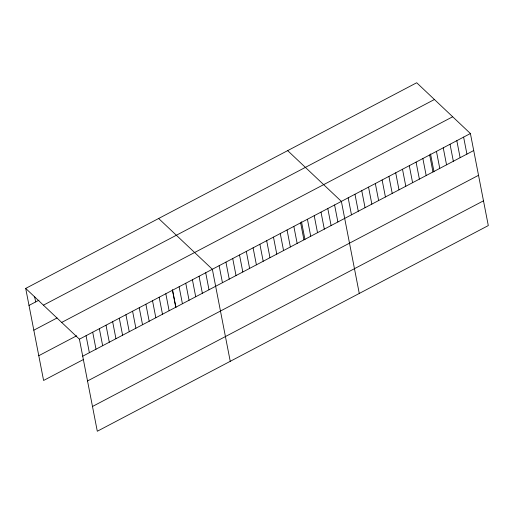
<?xml version="1.0" encoding="UTF-8"?>
<svg xmlns="http://www.w3.org/2000/svg" width="514" height="514" viewBox="0 0 514 514"><rect width="100%" height="100%" fill="white"/><g stroke="black" fill="none" stroke-linecap="round" stroke-linejoin="round"><path stroke-width="0.77" d="M25.7 288.418L416.7 82.754L470.406 133.531L488.3 225.582L97.3 431.246L79.407 339.189L25.7 288.418L43.594 380.469L83.474 359.492M29.009 305.425L38.974 300.182M43.427 305.168L434.42 99.51M33.821 330.194L57.086 317.954M61.686 322.432L452.68 116.774M38.781 355.707L76.67 335.777M79.407 339.189L470.406 133.531M82.715 356.196L473.715 150.538M87.528 380.964L478.528 175.306M92.488 406.478L483.488 200.82M287.667 150.628L341.38 201.398L359.273 293.449M158.64 218.495L212.346 269.265L230.24 361.316M463.615 137.103L466.924 154.11M456.824 140.675L460.133 157.682M450.033 144.248L453.342 161.255M443.241 147.82L446.55 164.827M436.45 151.392L439.759 168.399M430.526 153.917L433.989 171.715M429.659 154.958L432.968 171.972M422.868 158.53L426.177 175.544M416.077 162.103L419.385 179.116M409.285 165.675L412.594 182.688M402.494 169.247L405.803 186.261M395.703 172.82L399.012 189.833M388.912 176.392L392.221 193.405M382.12 179.964L385.429 196.978M375.329 183.537L378.638 200.55M368.544 187.109L371.847 204.122M361.753 190.681L365.056 207.688M354.962 194.253L358.264 211.26M348.171 197.826L351.473 214.833M334.588 204.97L337.891 221.977M327.797 208.543L331.1 225.55M321.006 212.115L324.308 229.122M314.215 215.687L317.517 232.694M307.423 219.26L310.726 236.267M301.5 221.785L304.963 239.582M300.632 222.832L303.941 239.839M293.841 226.398L297.15 243.411M287.05 229.97L290.359 246.983M280.258 233.542L283.567 250.556M273.467 237.115L276.776 254.128M266.676 240.687L269.985 257.7M259.885 244.259L263.194 261.273M253.094 247.832L256.402 264.845M246.302 251.404L249.611 268.417M239.511 254.976L242.82 271.99M232.72 258.548L236.029 275.555M225.929 262.121L229.238 279.128M219.137 265.693L222.446 282.7M205.703 272.761L209.005 289.767M199.053 276.256L202.362 293.269M192.409 279.751L195.712 296.764M185.76 283.246L189.068 300.26M179.116 286.748L182.419 303.755M172.473 289.652L175.929 307.449M172.466 290.243L175.775 307.25M165.823 293.738L169.125 310.745M159.173 297.233L162.482 314.247M152.523 300.729L155.832 317.742M145.88 304.224L149.188 321.237M139.23 307.725L142.539 324.732M132.586 311.221L135.889 328.228M125.936 314.716L129.245 331.723M119.293 318.211L122.595 335.224M112.643 321.706L115.952 338.72M106 325.201L109.302 342.215M99.35 328.703L102.659 345.71M92.706 332.198L96.009 349.205M86.056 335.693L89.365 352.7M34.599 296.52L35.652 301.93"/></g></svg>
